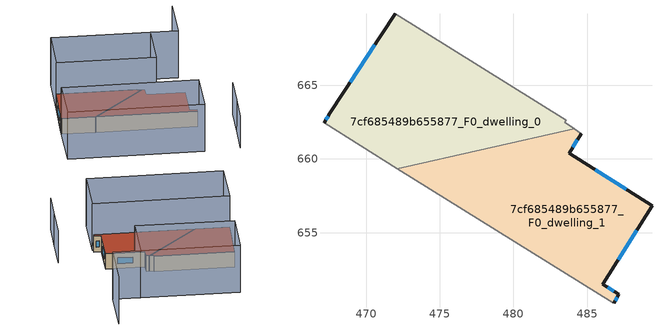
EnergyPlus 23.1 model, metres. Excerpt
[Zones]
7cf685489b655877_F0_dwelling_0
 floor ground (EU_floor_Construction): 483.59,662.62 483.5,662.49 484.13,662.05 472.11,659.35 467.15,662.45 467.55,663.11 471.98,669.87 z0
 wall outside (EU_wall_Construction): 471.98,669.87 467.55,663.11 467.15,662.45 z0:3
 wall adiabatic (EU_wall_Construction): 484.13,662.05 483.5,662.49 483.59,662.62 471.98,669.87 / 467.15,662.45 472.11,659.35 z0:3
 wall to 7cf685489b655877_F0_dwelling_1 (EU_wall_Construction): 472.11,659.35 484.13,662.05 z0:3
 window (EU_Window_Construction): 467.42,662.9 467.27,662.65 / 470.6,667.77 468.93,665.22 z0.93:2.07
 roof outside (EU_roof_Construction): 484.13,662.05 483.5,662.49 483.59,662.62 471.98,669.87 467.55,663.11 467.15,662.45 472.11,659.35 z3
7cf685489b655877_F0_dwelling_1
 floor ground (EU_floor_Construction): 484.6,661.72 483.79,660.39 489.41,656.81 486.08,651.5 487.17,650.81 486.8,650.19 472.11,659.35 484.13,662.05 z0
 wall outside (EU_wall_Construction): 486.8,650.19 487.17,650.81 486.08,651.5 489.41,656.81 483.79,660.39 484.6,661.72 z0:3
 wall adiabatic (EU_wall_Construction): 472.11,659.35 486.8,650.19 / 484.6,661.72 484.13,662.05 z0:3
 window (EU_Window_Construction): 486.92,650.38 487.05,650.62 / 484.04,660.81 484.35,661.31 / 487.66,657.93 485.54,659.28 / 487.12,653.16 488.37,655.16 / 486.83,651.02 486.42,651.29 z0.93:2.07
 roof outside (EU_roof_Construction): 487.17,650.81 486.08,651.5 489.41,656.81 483.79,660.39 484.6,661.72 484.13,662.05 472.11,659.35 486.8,650.19 z3
shading: 487.88,639.97 491.08,645 / 490.99,644.86 494.23,650.03 z0:6; 499.76,673.36 495.06,665.88 / 495.06,665.88 476.75,677.37 / 482.39,642.76 462.55,654.98 / 462.55,654.98 467.15,662.44 / 467.15,662.44 486.99,650.22 / 486.99,650.22 482.39,642.76 / 476.7,677.4 491.09,668.37 / 491.09,668.37 486.37,660.85 / 486.37,660.85 471.98,669.87 / 471.98,669.87 476.7,677.4 z0:9
[Building]
EU S2 Campaign: North Axis=0; Terrain=City; Solar Distribution=FullExterior
[Site:Location]
Montreal-Trudeau.Intl.AP: Latitude=45.4667; Longitude=-73.75; Time Zone=-5; Elevation=36
[SizingPeriod:WeatherFileDays]
AnnualSizingPeriod: Begin Month=1; Begin Day of Month=1; End Month=12; End Day of Month=31; Day of Week for Start Day=Monday; Use Weather File Daylight Saving Period=No; Use Weather File Rain and Snow Indicators=No
[MATERIAL]
EU_InternalMass_Material: Roughness=MediumRough; Thickness=0.1; Conductivity=1; Density=1800; Specific Heat=900; Thermal Absorptance=0.9; Solar Absorptance=0.7; Visible Absorptance=0.7
[MATERIAL:NOMASS] Roughness=MediumRough; Thermal Absorptance=0.9; Solar Absorptance=0.7; Visible Absorptance=0.7
Name | Thermal Resistance
EU_wall_NoMass; EU_floor_NoMass | 1.36485
EU_roof_NoMass | 2.55992
[WINDOWMATERIAL:SIMPLEGLAZINGSYSTEM]
EU_Window_SimpleGlazing: UFactor=3.92339; Solar Heat Gain Coefficient=0.8; Visible Transmittance=0.8
[CONSTRUCTION]
EU_wall_Construction: EU_wall_NoMass
EU_roof_Construction: EU_roof_NoMass
EU_floor_Construction: EU_floor_NoMass
EU_Window_Construction: EU_Window_SimpleGlazing
EU_InternalMass_Construction: EU_InternalMass_Material
[ZONE] Type=1; Multiplier=1; Ceiling Height=autocalculate; Floor Area=autocalculate; Part of Total Floor Area=Yes
Name | Volume
7cf685489b655877_F0_dwelling_0 | 272.224
7cf685489b655877_F0_dwelling_1 | 272.233
[INTERNALMASS] Construction=EU_InternalMass_Construction
Name | Zone or ZoneList | Surface Area
7cf685489b655877_F0_dwelling_0_EU_InternalMass | 7cf685489b655877_F0_dwelling_0 | 90.7423
7cf685489b655877_F0_dwelling_1_EU_InternalMass | 7cf685489b655877_F0_dwelling_1 | 90.7441
[OTHEREQUIPMENT] Fuel Type=Electricity; Design Level Calculation Method=Watts/Area; Power per Zone Floor Area=1; Fraction Latent=0; Fraction Radiant=0; Fraction Lost=0; Carbon Dioxide Generation Rate=0; EndUse Subcategory=EU_Step8_InternalGains
Name | Zone or ZoneList or Space or SpaceList | Schedule
EU_Step8_InternalGain_7cf685489b655877_F0_dwelling_0_f000 | 7cf685489b655877_F0_dwelling_0 | EU_Step8_GainSchedule_7cf685489b655877_F0_dwelling_0_f000
EU_Step8_InternalGain_7cf685489b655877_F0_dwelling_1_f000 | 7cf685489b655877_F0_dwelling_1 | EU_Step8_GainSchedule_7cf685489b655877_F0_dwelling_1_f000
[ZONEVENTILATION:DESIGNFLOWRATE] Schedule=EU_AlwaysOn; Design Flow Rate Calculation Method=AirChanges/Hour; Air Changes per Hour=0.860309; Ventilation Type=Natural; Fan Pressure Rise=0; Fan Total Efficiency=1; Constant Term Coefficient=1; Temperature Term Coefficient=0; Velocity Term Coefficient=0; Velocity Squared Term Coefficient=0; Minimum Indoor Temperature=-100; Maximum Indoor Temperature=100; Delta Temperature=-100; Minimum Outdoor Temperature=-100; Maximum Outdoor Temperature=100; Maximum Wind Speed=40
Name | Zone or ZoneList or Space or SpaceList
EU_ConstantAir_7cf685489b655877_F0_dwelling_0 | 7cf685489b655877_F0_dwelling_0
EU_ConstantAir_7cf685489b655877_F0_dwelling_1 | 7cf685489b655877_F0_dwelling_1
[HVACTEMPLATE:THERMOSTAT] Constant Heating Setpoint=20; Constant Cooling Setpoint=50
EU_HeatOnly_7cf685489b655877_F0_dwelling_0; EU_HeatOnly_7cf685489b655877_F0_dwelling_1
[HVACTEMPLATE:ZONE:IDEALLOADSAIRSYSTEM] System Availability Schedule=EU_AlwaysOn; Maximum Heating Supply Air Temperature=50; Minimum Cooling Supply Air Temperature=13; Maximum Heating Supply Air Humidity Ratio=0.0156; Minimum Cooling Supply Air Humidity Ratio=0.0077; Heating Limit=NoLimit; Cooling Limit=NoLimit; Heating Availability Schedule=EU_AlwaysOn; Cooling Availability Schedule=EU_CoolingOff; Dehumidification Control Type=ConstantSensibleHeatRatio; Cooling Sensible Heat Ratio=0.7; Dehumidification Setpoint=60; Humidification Control Type=None; Humidification Setpoint=30; Outdoor Air Method=None; Outdoor Air Flow Rate per Person=0.00944; Outdoor Air Flow Rate per Zone Floor Area=0; Outdoor Air Flow Rate per Zone=0; Demand Controlled Ventilation Type=None; Outdoor Air Economizer Type=NoEconomizer; Heat Recovery Type=None; Sensible Heat Recovery Effectiveness=0.7; Latent Heat Recovery Effectiveness=0.65
Name | Template Thermostat
7cf685489b655877_F0_dwelling_0 | EU_HeatOnly_7cf685489b655877_F0_dwelling_0
7cf685489b655877_F0_dwelling_1 | EU_HeatOnly_7cf685489b655877_F0_dwelling_1
[SIZING:ZONE] Zone Cooling Design Supply Air Temperature Input Method=SupplyAirTemperature; Zone Cooling Design Supply Air Temperature=13; Zone Heating Design Supply Air Temperature Input Method=SupplyAirTemperature; Zone Heating Design Supply Air Temperature=50; Zone Cooling Design Supply Air Humidity Ratio=0.008; Zone Heating Design Supply Air Humidity Ratio=0.008; Cooling Design Air Flow Method=DesignDay; Cooling Design Air Flow Rate=0; Cooling Minimum Air Flow per Zone Floor Area=0.000762; Cooling Minimum Air Flow=0; Cooling Minimum Air Flow Fraction=0.2; Heating Design Air Flow Method=DesignDay; Heating Design Air Flow Rate=0; Heating Maximum Air Flow per Zone Floor Area=0.002032; Heating Maximum Air Flow=0.141576; Heating Maximum Air Flow Fraction=0.3; Account for Dedicated Outdoor Air System=No; Dedicated Outdoor Air System Control Strategy=NeutralSupplyAir; Dedicated Outdoor Air Low Setpoint Temperature for Design=autosize; Dedicated Outdoor Air High Setpoint Temperature for Design=autosize; Zone Load Sizing Method=Sensible Load Only No Latent Load; Zone Latent Cooling Design Supply Air Humidity Ratio Input Method=HumidityRatioDifference; Zone Cooling Design Supply Air Humidity Ratio Difference=0.005; Zone Latent Heating Design Supply Air Humidity Ratio Input Method=HumidityRatioDifference; Zone Humidification Design Supply Air Humidity Ratio Difference=0.005
7cf685489b655877_F0_dwelling_0; 7cf685489b655877_F0_dwelling_1
[SCHEDULE:CONSTANT]
Name | Hourly Value
EU_AlwaysOn | 1
EU_CoolingOff | 0
[SCHEDULE:FILE] Column Number=1; Rows to Skip at Top=0; Number of Hours of Data=8760; Column Separator=Comma; Interpolate to Timestep=No; Minutes per Item=60; Adjust Schedule for Daylight Savings=Yes
Name | File
EU_Step8_GainSchedule_7cf685489b655877_F0_dwelling_0_f000 | ../../schedules/7cf685489b655877/7cf685489b655877_F0_dwelling_0_f000_gain.csv
EU_Step8_GainSchedule_7cf685489b655877_F0_dwelling_1_f000 | ../../schedules/7cf685489b655877/7cf685489b655877_F0_dwelling_1_f000_gain.csv
